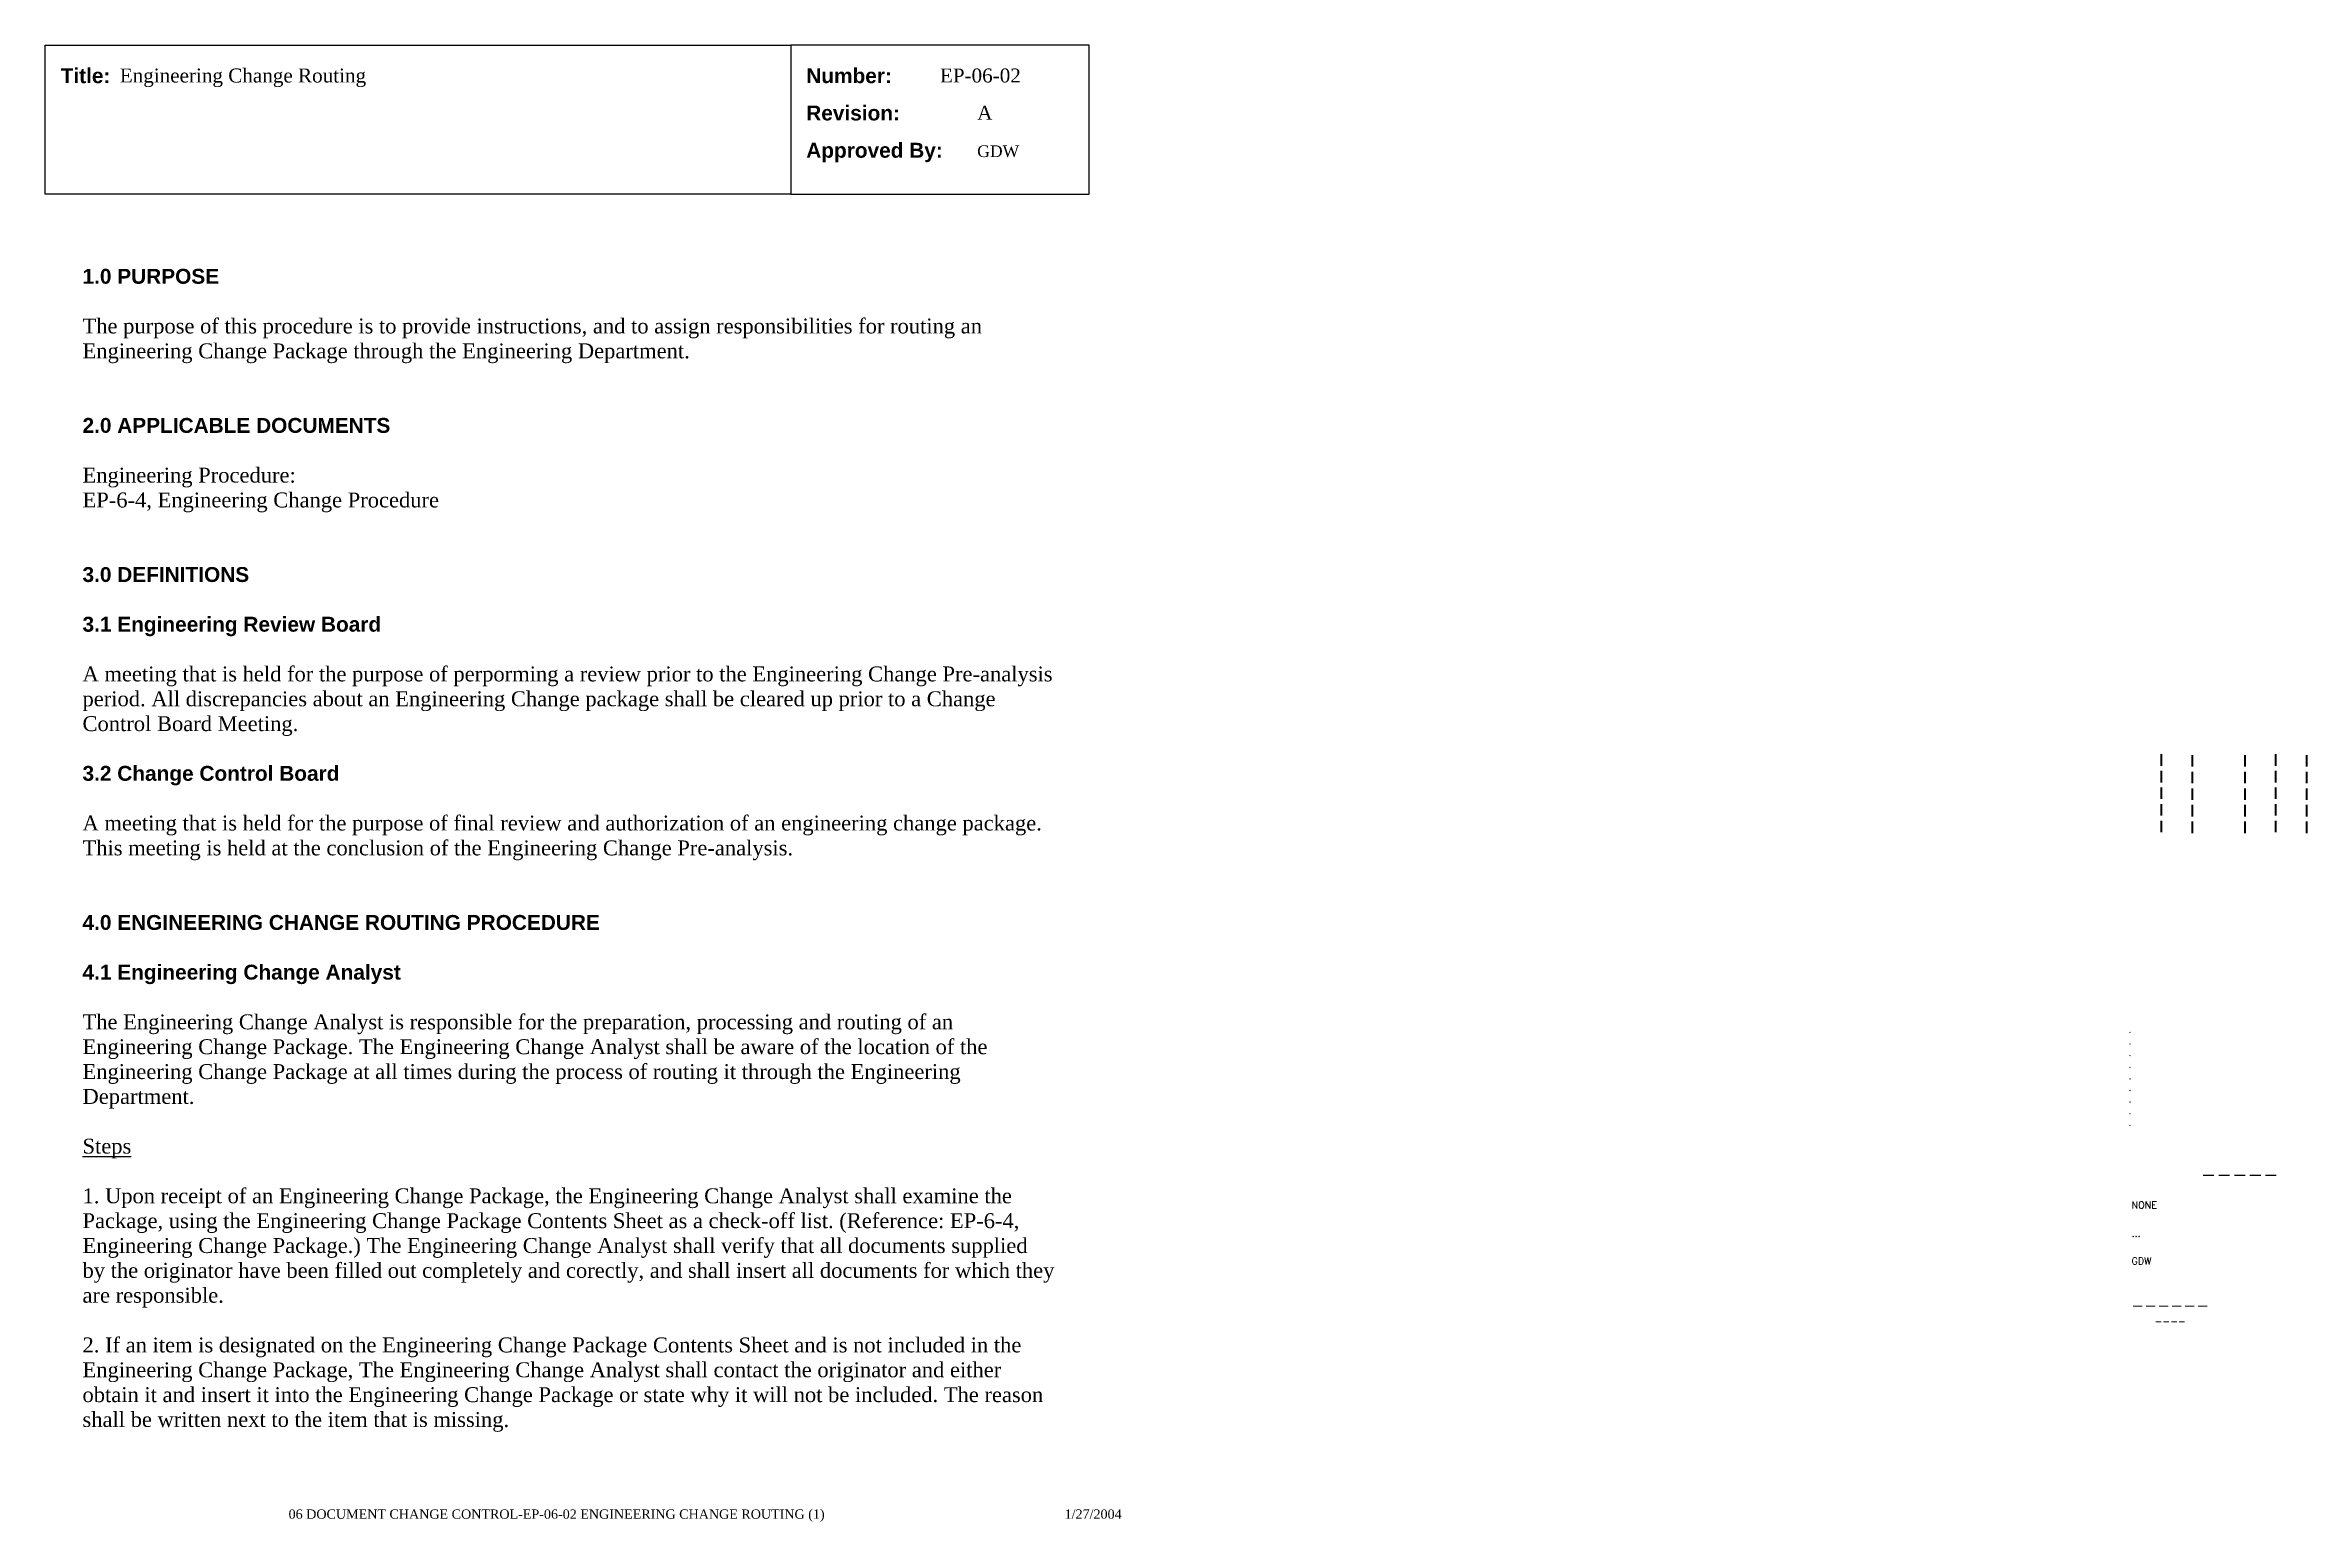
# Paper-space layout 'EP-06-02 Engineering Change Routing (1)' of a CAD drawing. Header units: inches. Extents: x 1 to 31.3, y 0.2 to 20.
import ezdxf
from ezdxf.enums import TextEntityAlignment as Align

# ---------------------------------------------------------------- set-up
doc = ezdxf.new("R2010")
doc.units = ezdxf.units.IN
doc.header["$MEASUREMENT"] = 0
doc.layers.add('TitleBlock_Attributes', color=40, linetype='Continuous', plot=False)
doc.layers.add('TitleBlock_Atts_Print', color=1, linetype='Continuous')
doc.styles.get("Standard").update_dxf_attribs({"font": 'simplex.shx'})
doc.styles.add('style1', font='TIMES.TTF')
doc.styles.add('styleAtt', font='TIMES.TTF')
doc.styles.add('TBBIGTEXT', font='complex.shx')

# ---------------------------------------------------------------- blocks, each defined once
blk = doc.blocks.new('Test1')
at = {"layer": 'TitleBlock_Attributes', "style": 'TBBIGTEXT', "width": 0.8}
for tag, p, height in [('SideLine1', (29.492, 9.408), 0.25), ('SideLine2', (29.906, 9.396), 0.25), ('SideLine3', (30.612, 9.396), 0.25), ('SideLine4', (31.026, 9.408), 0.25), ('SideLine5', (31.44, 9.396), 0.25), ('File-Layout', (28.803, 3.641), 0.125)]:
    blk.add_attdef(tag, p, '', height=height, rotation=90, dxfattribs=at)
at = {"layer": 'TitleBlock_Attributes'}
for tag, p, height in [('REV1', (28.947, 6.754), 0.0625), ('REV2', (28.947, 6.598), 0.0625), ('REV3', (28.947, 6.442), 0.0625), ('REV4', (28.947, 6.286), 0.0625), ('REV5', (28.947, 6.13), 0.0625), ('REV6', (28.947, 5.974), 0.0625), ('REV7', (28.947, 5.818), 0.0625), ('REV8', (28.947, 5.662), 0.0625), ('REV9', (28.947, 5.506), 0.0625), ('SCALE', (28.983, 4.394), 0.0938), ('INCHARGE', (28.983, 4.016), 0.0938), ('DRW', (28.983, 3.641), 0.0938)]:
    blk.add_attdef(tag, p, '', height=height, dxfattribs=at)
at = {"layer": 'TitleBlock_Attributes', "style": 'TBBIGTEXT'}
for tag, height, p in [('PROJNUM', 0.188, (30.434, 4.761)), ('DWG_NUM', 0.156, (31.168, 4.127)), ('CUSTOMER', 0.156, (29.501, 3.017)), ('LOCATION', 0.0938, (29.501, 2.835)), ('DESC_1', 0.188, (29.501, 2.412)), ('DESC_2', 0.188, (29.501, 2.1)), ('DESC_3', 0.188, (29.501, 1.787))]:
    blk.add_attdef(tag, text='', height=height, dxfattribs=at).set_placement(p, align=Align.CENTER)
at = {"layer": 'TitleBlock_Attributes'}
blk.add_attdef('DRW_DATE', text='', height=0.0938, dxfattribs=at).set_placement((31.149, 3.648), align=Align.CENTER)

psp = doc.layouts.new('EP-06-02 Engineering Change Routing (1)')

# ---------------------------------------------------------------- linework, layer by layer
for points in [[(1, 20), (11, 20), (11, 18), (1, 18)], [(11, 18), (15, 18), (15, 20), (11, 20)]]:
    psp.add_lwpolyline(points, close=True)

# ---------------------------------------------------------------- block references
ref = psp.add_blockref('Test1', (0, 0))
ref.add_attrib('CUSTOMER', '------', dxfattribs={"layer": 'TitleBlock_Attributes', "height": 0.1562, "style": 'TBBIGTEXT'}).set_placement((29.501, 3.017), align=Align.CENTER)
ref.add_attrib('LOCATION', '----', dxfattribs={"layer": 'TitleBlock_Attributes', "height": 0.0938, "style": 'TBBIGTEXT'}).set_placement((29.501, 2.835), align=Align.CENTER)
ref.add_attrib('DESC_1', 'Engineering Change Routing', (2, 19.5), dxfattribs={"layer": 'TitleBlock_Atts_Print', "height": 0.1875, "style": 'styleAtt'})
ref.add_attrib('DESC_2', 'EP-06-02', (13, 19.5), dxfattribs={"layer": 'TitleBlock_Atts_Print', "height": 0.1875, "style": 'styleAtt'})
ref.add_attrib('DESC_3', 'A', (13.5, 19), dxfattribs={"layer": 'TitleBlock_Atts_Print', "height": 0.188, "style": 'styleAtt'})
ref.add_attrib('PROJNUM', '-----', dxfattribs={"layer": 'TitleBlock_Attributes', "height": 0.1875, "style": 'TBBIGTEXT'}).set_placement((30.434, 4.761), align=Align.CENTER)
ref.add_attrib('DWG_NUM', 'GDW', (13.5, 18.5), dxfattribs={"layer": 'TitleBlock_Atts_Print', "height": 0.1562, "style": 'styleAtt'})
ref.add_attrib('DRW_DATE', '1/27/2004', dxfattribs={"layer": 'TitleBlock_Atts_Print', "height": 0.125, "style": 'styleAtt'}).set_placement((15.055, 0.232), align=Align.CENTER)
ref.add_attrib('DRW', 'GDW', (28.983, 3.641), dxfattribs={"layer": 'TitleBlock_Attributes', "height": 0.0938})
ref.add_attrib('INCHARGE', '...', (28.983, 4.016), dxfattribs={"layer": 'TitleBlock_Attributes', "height": 0.0938})
ref.add_attrib('SCALE', 'NONE', (28.983, 4.394), dxfattribs={"layer": 'TitleBlock_Attributes', "height": 0.0938})
ref.add_attrib('REV1', '.', (28.947, 6.754), dxfattribs={"layer": 'TitleBlock_Attributes', "height": 0.0625})
ref.add_attrib('REV2', '.', (28.947, 6.598), dxfattribs={"layer": 'TitleBlock_Attributes', "height": 0.0625})
ref.add_attrib('REV3', '.', (28.947, 6.442), dxfattribs={"layer": 'TitleBlock_Attributes', "height": 0.0625})
ref.add_attrib('REV4', '.', (28.947, 6.286), dxfattribs={"layer": 'TitleBlock_Attributes', "height": 0.0625})
ref.add_attrib('REV5', '.', (28.947, 6.13), dxfattribs={"layer": 'TitleBlock_Attributes', "height": 0.0625})
ref.add_attrib('REV6', '.', (28.947, 5.974), dxfattribs={"layer": 'TitleBlock_Attributes', "height": 0.0625})
ref.add_attrib('REV7', '.', (28.947, 5.818), dxfattribs={"layer": 'TitleBlock_Attributes', "height": 0.0625})
ref.add_attrib('REV8', '.', (28.947, 5.662), dxfattribs={"layer": 'TitleBlock_Attributes', "height": 0.0625})
ref.add_attrib('REV9', '.', (28.947, 5.506), dxfattribs={"layer": 'TitleBlock_Attributes', "height": 0.0625})
ref.add_attrib('SideLine1', '-----', (29.492, 9.408), dxfattribs={"layer": 'TitleBlock_Attributes', "height": 0.25, "rotation": 90, "style": 'TBBIGTEXT', "width": 0.8})
ref.add_attrib('SideLine2', '-----', (29.906, 9.396), dxfattribs={"layer": 'TitleBlock_Attributes', "height": 0.25, "rotation": 90, "style": 'TBBIGTEXT', "width": 0.8})
ref.add_attrib('SideLine3', '-----', (30.612, 9.396), dxfattribs={"layer": 'TitleBlock_Attributes', "height": 0.25, "rotation": 90, "style": 'TBBIGTEXT', "width": 0.8})
ref.add_attrib('SideLine4', '-----', (31.026, 9.408), dxfattribs={"layer": 'TitleBlock_Attributes', "height": 0.25, "rotation": 90, "style": 'TBBIGTEXT', "width": 0.8})
ref.add_attrib('SideLine5', '-----', (31.44, 9.396), dxfattribs={"layer": 'TitleBlock_Attributes', "height": 0.25, "rotation": 90, "style": 'TBBIGTEXT', "width": 0.8})
ref.add_attrib('File-Layout', '06 DOCUMENT CHANGE CONTROL-EP-06-02 ENGINEERING CHANGE ROUTING (1)', dxfattribs={"layer": 'TitleBlock_Atts_Print', "height": 0.125, "style": 'styleAtt'}).set_placement((7.859, 0.232), align=Align.CENTER)

# ---------------------------------------------------------------- texts
at = {"color": 5, "char_height": 0.2, "width": 2, "attachment_point": 1, "line_spacing_factor": 1.5, "style": 'style1'}
for s, insert in [('{\\fArial|b1|i0|c0|p34;Title:}', (1.207, 19.691)), ('{\\fArial|b1|i0|c0|p34;Number:\\PRevision:\\PApproved By:}', (11.207, 19.691))]:
    psp.add_mtext(s, dxfattribs=dict(at, insert=insert))
at = {"color": 5, "insert": (1.5, 17), "char_height": 0.2, "width": 13, "attachment_point": 1, "style": 'style1'}
psp.add_mtext('{\\fArial|b1|i0|c0|p34;1.0 PURPOSE\\P\\P}The purpose of this procedure is to provide instructions, and to assign responsibilities for routing an Engineering Change Package through the Engineering Department.\\P\\P\\P{\\fArial|b1|i0|c0|p34;2.0 APPLICABLE DOCUMENTS\\P\\P}Engineering Procedure:\\PEP-6-4, Engineering Change Procedure\\P\\P\\P{\\fArial|b1|i0|c0|p34;3.0 DEFINITIONS\\P\\P3.1 Engineering Review Board\\P\\P}A meeting that is held for the purpose of perporming a review prior to the Engineering Change Pre-analysis period. All discrepancies about an Engineering Change package shall be cleared up prior to a Change Control Board Meeting.\\P\\P{\\fArial|b1|i0|c0|p34;3.2 Change Control Board\\P\\P}A meeting that is held for the purpose of final review and authorization of an engineering change package. This meeting is held at the conclusion of the Engineering Change Pre-analysis.\\P\\P\\P{\\fArial|b1|i0|c0|p34;4.0 ENGINEERING CHANGE ROUTING PROCEDURE\\P\\P4.1 Engineering Change Analyst\\P\\P}The Engineering Change Analyst is responsible for the preparation, processing and routing of an Engineering Change Package. The Engineering Change Analyst shall be aware of the location of the Engineering Change Package at all times during the process of routing it through the Engineering Department.\\P\\P{\\LSteps\\P\\P}1. Upon receipt of an Engineering Change Package, the Engineering Change Analyst shall examine the Package, using the Engineering Change Package Contents Sheet as a check-off list. (Reference: EP-6-4, Engineering Change Package.) The Engineering Change Analyst shall verify that all documents supplied by the originator have been filled out completely and corectly, and shall insert all documents for which they are responsible.\\P\\P2. If an item is designated on the Engineering Change Package Contents Sheet and is not included in the Engineering Change Package, The Engineering Change Analyst shall contact the originator and either obtain it and insert it into the Engineering Change Package or state why it will not be included. The reason shall be written next to the item that is missing.', dxfattribs=at)

doc.saveas('drawing.dxf')
